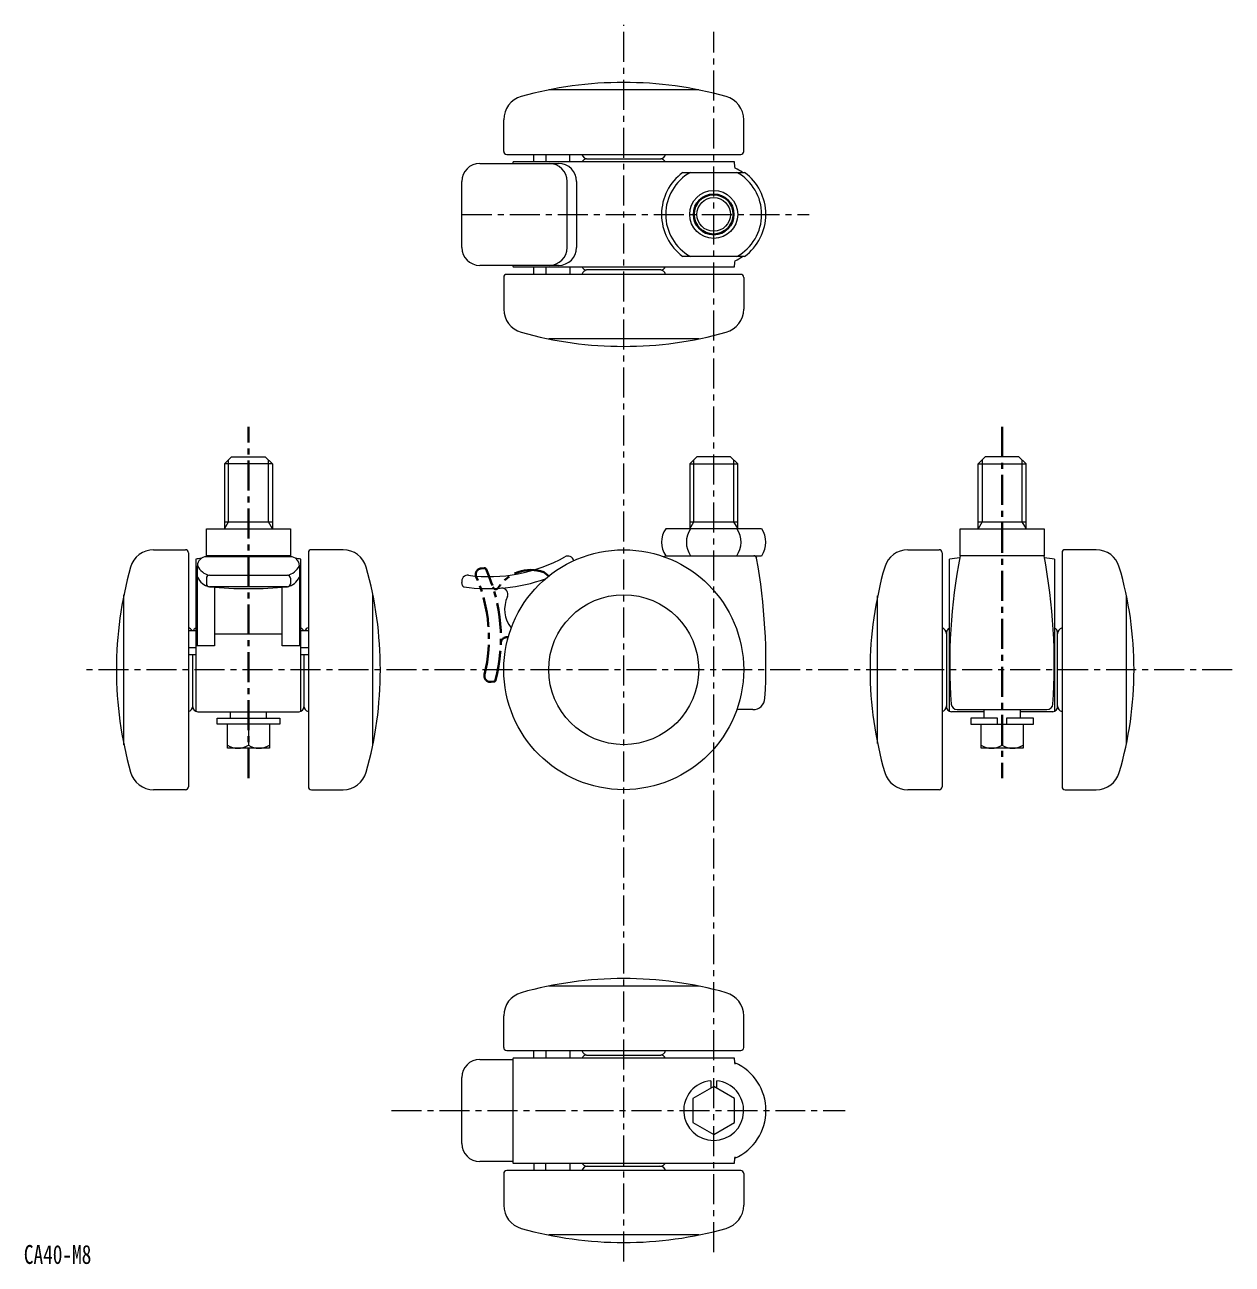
# Model space of a CAD drawing. Units: millimetres on the paper. Extents: x -594 to 361, y -421 to 342.
# Drawn here: x -594.3 to -393.1, y 83.4 to 290 of the extents above; entities that cross this region are included whole.
import ezdxf
from ezdxf.enums import TextEntityAlignment as Align

# ---------------------------------------------------------------- set-up
doc = ezdxf.new("R2010")
doc.units = ezdxf.units.MM
doc.linetypes.add('CHAIN1', pattern=[8, 5, -1, 1, -1])
doc.linetypes.add('DOUBLE_CHAIN1', pattern=[8.8, 5, -1, 0.6, -0.6, 0.6, -1])
doc.layers.add('0-0', color=7, linetype='Continuous', lineweight=18)
doc.layers.add('0-1', color=4, linetype='DOUBLE_CHAIN1', lineweight=18)
doc.styles.add('ＭＳ ゴシック', font='')
doc.styles.get('ＭＳ ゴシック').set_extended_font_data('MS Gothic')

msp = doc.modelspace()

# ---------------------------------------------------------------- linework, layer by layer
at = {"layer": '0-0'}
for p, q in [((-482, 279.152), (-507, 279.152)), ((-514.5, 268.902), (-514.5, 274.196)), ((-474.5, 268.902), (-474.5, 274.196)), ((-518.5, 266.902), (-505.349, 266.902)), ((-514, 268.402), (-475, 268.402)), ((-476.049, 267.152), (-512.951, 267.152)), ((-509.5, 267.152), (-509.5, 268.402)), ((-507.5, 268.402), (-507.5, 267.152)), ((-503.5, 267.152), (-503.5, 268.402)), ((-500.7, 267.652), (-488.3, 267.652)), ((-484.654, 265.402), (-474.346, 265.402)), ((-521.5, 252.902), (-521.5, 263.902)), ((-503.922, 252.902), (-503.922, 263.902)), ((-502.349, 263.902), (-502.349, 252.902)), ((-474.346, 251.402), (-484.654, 251.402)), ((-505.349, 249.902), (-518.5, 249.902)), ((-475, 248.402), (-514, 248.402)), ((-512.951, 249.652), (-476.049, 249.652)), ((-509.5, 248.402), (-509.5, 249.652)), ((-507.5, 249.652), (-507.5, 248.402)), ((-503.5, 249.652), (-503.5, 248.402)), ((-488.3, 249.152), (-500.7, 249.152)), ((-514.5, 247.902), (-514.5, 242.608)), ((-474.5, 247.902), (-474.5, 242.608)), ((-482, 237.652), (-507, 237.652)), ((-559.862, 218), (-561.062, 216.8)), ((-475.5, 216.8), (-476.7, 218)), ((-561.062, 216.8), (-561.062, 206)), ((-483.5, 216.8), (-483.5, 206)), ((-475.5, 206), (-475.5, 216.8)), ((-435.429, 206), (-435.429, 216.8)), ((-427.429, 206), (-427.429, 216.8)), ((-471.5, 206), (-487.5, 206)), ((-572.856, 202.5), (-567.562, 202.5)), ((-541.269, 202.5), (-546.562, 202.5)), ((-447.14, 202.5), (-441.929, 202.5)), ((-415.718, 202.5), (-420.929, 202.5)), ((-567.062, 202), (-567.062, 163)), ((-565.812, 200.951), (-565.812, 175.558)), ((-550.062, 201.33), (-564.062, 201.33)), ((-548.312, 175.558), (-548.312, 200.951)), ((-547.062, 202), (-547.062, 163)), ((-487.5, 201.5), (-471.5, 201.5)), ((-441.429, 202), (-441.429, 163)), ((-440.179, 175.558), (-440.179, 200.951)), ((-422.679, 200.951), (-422.679, 175.558)), ((-421.429, 202), (-421.429, 163)), ((-565.562, 186.5), (-565.562, 199.83)), ((-548.562, 199.83), (-548.562, 186.5)), ((-564.062, 197.739), (-564.062, 196.825)), ((-563.562, 198.239), (-550.562, 198.239)), ((-550.562, 196.325), (-563.562, 196.325)), ((-550.062, 197.739), (-550.062, 196.825)), ((-521.376, 196.56), (-521.478, 197.039)), ((-577.812, 170), (-577.812, 195)), ((-536.312, 170), (-536.312, 195)), ((-452.179, 170.208), (-452.179, 194.792)), ((-410.679, 170.208), (-410.679, 194.792)), ((-565.812, 189), (-567.062, 189)), ((-562.712, 188.5), (-551.412, 188.5)), ((-547.062, 189), (-548.312, 189)), ((-440.813, 189), (-440.621, 189)), ((-440.679, 188.7), (-440.679, 176.3)), ((-422.237, 189), (-422.045, 189)), ((-422.179, 176.3), (-422.179, 188.7)), ((-567.062, 186.2), (-565.812, 186.2)), ((-548.312, 186.2), (-547.062, 186.2)), ((-565.812, 185), (-567.062, 185)), ((-566.312, 176.3), (-566.312, 185)), ((-547.062, 185), (-548.312, 185)), ((-547.812, 185), (-547.812, 176.3)), ((-472.951, 175.85), (-475.638, 175.85)), ((-438.915, 175.85), (-423.943, 175.85)), ((-434.429, 174.4), (-434.429, 175.85)), ((-428.429, 175.85), (-428.429, 174.4)), ((-565.512, 175.5), (-548.612, 175.5)), ((-560.062, 174.4), (-560.062, 175.5)), ((-554.062, 174.4), (-554.062, 175.5)), ((-434.429, 175.5), (-439.879, 175.5)), ((-422.979, 175.5), (-428.429, 175.5)), ((-557.062, 173.4), (-557.062, 169.9)), ((-431.429, 169.9), (-431.429, 173.4)), ((-567.562, 162.5), (-572.856, 162.5)), ((-546.562, 162.5), (-541.269, 162.5)), ((-441.929, 162.5), (-447.14, 162.5)), ((-420.929, 162.5), (-415.718, 162.5)), ((-482, 129.764), (-507, 129.764)), ((-514.5, 119.514), (-514.5, 124.808)), ((-474.5, 119.514), (-474.5, 124.808)), ((-514, 119.014), (-475, 119.014)), ((-509.5, 117.764), (-509.5, 119.014)), ((-507.5, 119.014), (-507.5, 117.764)), ((-503.5, 119.014), (-503.5, 117.764)), ((-500.7, 118.264), (-488.3, 118.264)), ((-518.5, 117.514), (-512.982, 117.514)), ((-512.982, 117.514), (-512.982, 100.264)), ((-476.049, 117.764), (-512.951, 117.764)), ((-521.5, 103.514), (-521.5, 114.514)), ((-480, 113.989), (-480, 112.725)), ((-479, 112.725), (-479, 113.989)), ((-512.982, 100.514), (-518.5, 100.514)), ((-512.951, 100.264), (-476.049, 100.264)), ((-509.5, 100.264), (-509.5, 99.014)), ((-507.5, 99.014), (-507.5, 100.264)), ((-503.5, 100.264), (-503.5, 99.014)), ((-500.7, 99.764), (-488.3, 99.764)), ((-514.5, 98.514), (-514.5, 93.22)), ((-475, 99.014), (-514, 99.014)), ((-474.5, 98.514), (-474.5, 93.22)), ((-482, 88.264), (-507, 88.264))]:
    msp.add_line(p, q, dxfattribs=at)
for points in [[(-559.862, 218), (-554.262, 218), (-553.062, 216.8), (-553.062, 206)], [(-476.7, 218), (-482.3, 218), (-483.5, 216.8)], [(-427.429, 216.8), (-428.629, 218), (-434.229, 218), (-435.429, 216.8)], [(-562.712, 196.325), (-562.712, 186.5), (-565.812, 186.5)], [(-548.312, 186.5), (-551.412, 186.5), (-551.412, 196.325)], [(-432.179, 173.4), (-432.179, 174.4), (-436.654, 174.4), (-436.654, 173.4), (-426.204, 173.4), (-426.204, 174.4), (-430.679, 174.4), (-430.679, 173.4)], [(-553.562, 173.4), (-553.562, 169.4), (-560.562, 169.4), (-560.562, 173.4)], [(-427.929, 173.4), (-427.929, 169.4), (-434.929, 169.4), (-434.929, 173.4)]]:
    msp.add_lwpolyline(points, dxfattribs=at)
for points in [[(-550.062, 206), (-550.062, 201.5), (-564.062, 201.5), (-564.062, 206)], [(-438.429, 201.5), (-438.429, 206), (-424.429, 206), (-424.429, 201.5)], [(-551.837, 174.4), (-551.837, 173.4), (-562.287, 173.4), (-562.287, 174.4)], [(-479.5, 113.014), (-482.964, 111.014), (-482.964, 107.014), (-479.5, 105.014), (-476.036, 107.014), (-476.036, 111.014)]]:
    msp.add_lwpolyline(points, close=True, dxfattribs=at)
for centre, radius in [((-479.5, 258.402), 4), ((-494.5, 182.5), 20), ((-494.5, 182.5), 12.5)]:
    msp.add_circle(centre, radius, dxfattribs=at)
at = {"layer": '0-0', "lineweight": 40}
msp.add_circle((-479.5, 258.402), 3.324, dxfattribs=at)
at = {"layer": '0-0'}
for centre, radius, start, end in [((-494.5, 217.277), 63.125, 74.29925, 105.70075), ((-510.5, 274.196), 4, 105.70075, 180), ((-478.5, 274.196), 4, 0, 74.29925), ((-514, 268.902), 0.5, 180, 270), ((-475, 268.902), 0.5, 270, 0), ((-518.5, 263.902), 3, 90, 180), ((-443.5, 258.402), 70, 172.81924, 173.02544), ((-506.922, 263.902), 3, 0, 90), ((-505.349, 263.902), 3, 0, 90), ((-500.5, 268.652), 1, 194.47751, 270), ((-500.7, 266.852), 0.8, 90, 157.97569), ((-488.5, 268.652), 1, 270, 345.52249), ((-488.3, 266.852), 0.8, 22.02431, 90), ((-545.5, 258.402), 70, 6.32533, 7.18076), ((-479.5, 258.402), 8.693, 126.36602, 233.63398), ((-479.5, 258.402), 8, 118.95502, 241.04498), ((-479.5, 258.402), 8.5, 55.43968, 65.13671), ((-479.5, 258.402), 8, 298.95502, 61.04498), ((-479.5, 258.402), 8.693, 306.36602, 53.63398), ((-518.5, 252.902), 3, 180, 270), ((-506.922, 252.902), 3, 270, 0), ((-505.349, 252.902), 3, 270, 0), ((-545.5, 258.402), 70, 352.81924, 353.67467), ((-479.5, 258.402), 8.5, 294.86329, 304.56032), ((-514, 247.902), 0.5, 90, 180), ((-443.5, 258.402), 70, 186.97456, 187.18076), ((-500.5, 248.152), 1, 90, 165.52249), ((-500.7, 249.952), 0.8, 202.02431, 270), ((-488.5, 248.152), 1, 14.47751, 90), ((-488.3, 249.952), 0.8, 270, 337.97569), ((-475, 247.902), 0.5, 0, 90), ((-510.5, 242.608), 4, 180, 254.29925), ((-478.5, 242.608), 4, 285.70075, 0), ((-494.5, 299.527), 63.125, 254.29925, 285.70075), ((-484.193, 203.75), 4, 145.77113, 214.22887), ((-480.057, 203.75), 4, 145.77113, 214.22887), ((-478.943, 203.75), 4, 325.77113, 33.16765), ((-474.807, 203.75), 4, 325.77113, 34.22887), ((-572.856, 198.5), 4, 90, 164.29925), ((-567.562, 202), 0.5, 0, 90), ((-546.562, 202), 0.5, 90, 180), ((-541.269, 198.5), 4, 15.70075, 90), ((-447.14, 198.5), 4, 90, 163.71545), ((-441.929, 202), 0.5, 0, 90), ((-420.929, 202), 0.5, 90, 180), ((-415.718, 198.5), 4, 16.28455, 90), ((-557.062, 131.5), 70, 96.44913, 97.18076), ((-564.062, 199.83), 1.5, 90, 180), ((-465.778, 183.058), 100, 169.37263, 169.47204), ((-648.347, 183.058), 100, 10.52796, 10.62737), ((-550.062, 199.83), 1.5, 0, 90), ((-557.062, 131.5), 70, 82.81924, 83.55087), ((-516.989, 224.018), 26, 262.52878, 299.23528), ((-503.803, 200.457), 1, 13.07697, 119.23528), ((-489.749, 207.044), 6, 288.58567, 292.47294), ((-472.825, 201), 0.5, 10.09596, 90), ((-570.785, 183.558), 100, 356.66097, 10.09596), ((-431.429, 131.5), 70, 95.79501, 97.18076), ((-344.226, 183.442), 95.918, 169.14828, 183.98214), ((-518.632, 183.442), 95.918, 356.01786, 10.85172), ((-431.429, 131.5), 70, 82.81924, 84.20499), ((-515.937, 182.5), 63.125, 164.29925, 195.70075), ((-562.873, 201.158), 3, 206.28496, 256.70669), ((-551.252, 201.158), 3, 283.29331, 333.71504), ((-598.187, 182.5), 63.125, 344.29925, 15.70075), ((-392.369, 182.5), 61.06, 163.71545, 196.28455), ((-470.489, 182.5), 61.06, 343.71545, 16.28455), ((-562.873, 199.245), 3, 206.28496, 256.70669), ((-563.562, 197.739), 0.5, 90, 180), ((-563.562, 196.825), 0.5, 180, 270), ((-557.062, 264.885), 68.867, 264.58409, 275.41591), ((-550.562, 197.739), 0.5, 0, 90), ((-551.252, 199.245), 3, 283.29331, 333.71504), ((-550.562, 196.825), 0.5, 270, 0), ((-520.5, 197.247), 1, 82.52878, 192.00005), ((-521.083, 196.622), 0.3, 192, 261.50164), ((-516.989, 224.018), 28, 261.50098, 289.70643), ((-514.791, 195.101), 1, 335.21916, 94.34783), ((-509.343, 192.587), 5, 155.21916, 218.64468), ((-567.312, 188.5), 1, 30, 75.52249), ((-565.512, 188.7), 0.8, 112.02431, 157.97569), ((-548.612, 188.7), 0.8, 22.02431, 67.97569), ((-546.812, 188.5), 1, 104.47751, 150), ((-441.679, 188.5), 1, 0, 75.52249), ((-439.879, 188.7), 0.8, 112.02431, 180), ((-422.979, 188.7), 0.8, 0, 67.97569), ((-421.179, 188.5), 1, 104.47751, 180), ((-472.951, 177.85), 2, 270, 356.66097), ((-567.312, 176.5), 1, 284.47751, 0), ((-565.512, 176.3), 0.8, 180, 270), ((-548.612, 176.3), 0.8, 270, 0), ((-546.812, 176.5), 1, 180, 255.52249), ((-441.679, 176.5), 1, 284.47751, 0), ((-439.879, 176.3), 0.8, 180, 270), ((-438.915, 176.85), 1, 183.98214, 270), ((-423.943, 176.85), 1, 270, 356.01786), ((-422.979, 176.3), 0.8, 270, 0), ((-421.179, 176.5), 1, 180, 255.52249), ((-558.812, 172.713), 3.312, 238.10921, 301.89079), ((-555.312, 172.713), 3.312, 238.10921, 301.89079), ((-433.179, 172.713), 3.312, 238.10921, 301.89079), ((-429.679, 172.713), 3.312, 238.10921, 301.89079), ((-572.856, 166.5), 4, 195.70075, 270), ((-541.269, 166.5), 4, 270, 344.29925), ((-447.14, 166.5), 4, 196.28455, 270), ((-415.718, 166.5), 4, 270, 343.71545), ((-567.562, 163), 0.5, 270, 0), ((-546.562, 163), 0.5, 180, 270), ((-441.929, 163), 0.5, 270, 0), ((-420.929, 163), 0.5, 180, 270), ((-494.5, 67.889), 63.125, 74.29925, 105.70075), ((-510.5, 124.808), 4, 105.70075, 180), ((-478.5, 124.808), 4, 0, 74.29925), ((-514, 119.514), 0.5, 180, 270), ((-500.5, 119.264), 1, 194.47751, 270), ((-500.7, 117.464), 0.8, 90, 157.97569), ((-488.5, 119.264), 1, 270, 345.52249), ((-488.3, 117.464), 0.8, 22.02431, 90), ((-475, 119.514), 0.5, 270, 0), ((-518.5, 114.514), 3, 90, 180), ((-443.5, 109.014), 70, 172.81924, 173.02544), ((-545.5, 109.014), 70, 6.32533, 7.18076), ((-479.5, 109.014), 8.71, 294.02872, 65.97128), ((-479.5, 109.014), 5, 95.73917, 84.26083), ((-518.5, 103.514), 3, 180, 270), ((-545.5, 109.014), 70, 352.81924, 353.67467), ((-443.5, 109.014), 70, 186.97456, 187.18076), ((-500.5, 98.764), 1, 90, 165.52249), ((-500.7, 100.564), 0.8, 202.02431, 270), ((-488.5, 98.764), 1, 14.47751, 90), ((-488.3, 100.564), 0.8, 270, 337.97569), ((-514, 98.514), 0.5, 90, 180), ((-475, 98.514), 0.5, 0, 90), ((-510.5, 93.22), 4, 180, 254.29925), ((-478.5, 93.22), 4, 285.70075, 0), ((-494.5, 150.139), 63.125, 254.29925, 285.70075)]:
    msp.add_arc(centre, radius, start, end, dxfattribs=at)
at = {"layer": '0-1', "linetype": 'CHAIN1'}
for p, q in [((-494.5, 83.862), (-494.5, 290.014)), ((-479.5, 85.386), (-479.5, 288.823)), ((-521.5, 258.402), (-463.574, 258.402)), ((-393.059, 182.5), (-584.19, 182.5)), ((-533.221, 109.014), (-457.582, 109.014))]:
    msp.add_line(p, q, dxfattribs=at)
at = {"layer": '0-1', "color": 7, "linetype": 'CHAIN1', "lineweight": 40}
for p, q in [((-557.062, 164.4), (-557.062, 223)), ((-431.429, 223), (-431.429, 164.4)), ((-518.266, 199.395), (-517.758, 199.448)), ((-507.828, 198.777), (-507.003, 198.11)), ((-516.61, 180.464), (-516.123, 180.515))]:
    msp.add_line(p, q, dxfattribs=at)
at = {"layer": '0-1', "linetype": 'Continuous'}
for p, q in [((-560.386, 207.172), (-560.386, 217.476)), ((-434.753, 217.476), (-434.753, 207.172)), ((-428.106, 217.476), (-428.106, 207.172)), ((-553.062, 216.8), (-561.062, 216.8)), ((-483.5, 216.8), (-475.5, 216.8)), ((-435.429, 216.8), (-427.429, 216.8)), ((-561.062, 206), (-560.386, 207.172)), ((-561.062, 207.172), (-553.062, 207.172)), ((-483.5, 207.172), (-475.5, 207.172)), ((-434.753, 207.172), (-435.429, 206)), ((-435.429, 207.172), (-427.429, 207.172)), ((-428.106, 207.172), (-427.429, 206))]:
    msp.add_line(p, q, dxfattribs=at)
for points in [[(-553.062, 206), (-553.739, 207.172), (-553.739, 217.476)], [(-483.5, 206), (-482.824, 207.172), (-482.824, 217.476)], [(-476.177, 217.476), (-476.177, 207.172), (-475.5, 206)]]:
    msp.add_lwpolyline(points, dxfattribs=at)
msp.add_circle((-479.5, 258.402), 2.8, dxfattribs=at)
at = {"layer": '0-1', "color": 7, "linetype": 'CHAIN1', "lineweight": 40}
for centre, radius, start, end in [((-518.162, 198.4), 1, 96, 203.23528), ((-517.727, 199.15), 0.3, 24.30525, 96), ((-542.972, 187.748), 28, 345.50164, 24.30525), ((-509.949, 192.633), 6.5, 70.94827, 147.11397), ((-542.972, 187.748), 26, 346.52878, 23.23528), ((-515.828, 196.434), 0.5, 197.74402, 327.11397), ((-513.984, 186.912), 1, 77.10728, 178.34783), ((-516.715, 181.458), 1, 166.52878, 276), ((-516.154, 180.814), 0.3, 276, 345.50164)]:
    msp.add_arc(centre, radius, start, end, dxfattribs=at)

# ---------------------------------------------------------------- texts
at = {"layer": '0-0', "style": 'ＭＳ ゴシック', "width": 0.75}
msp.add_text('CA40-M8', height=3.152, dxfattribs=at).set_placement((-594.5, 82.5), align=Align.BOTTOM_LEFT)

doc.saveas('drawing.dxf')
